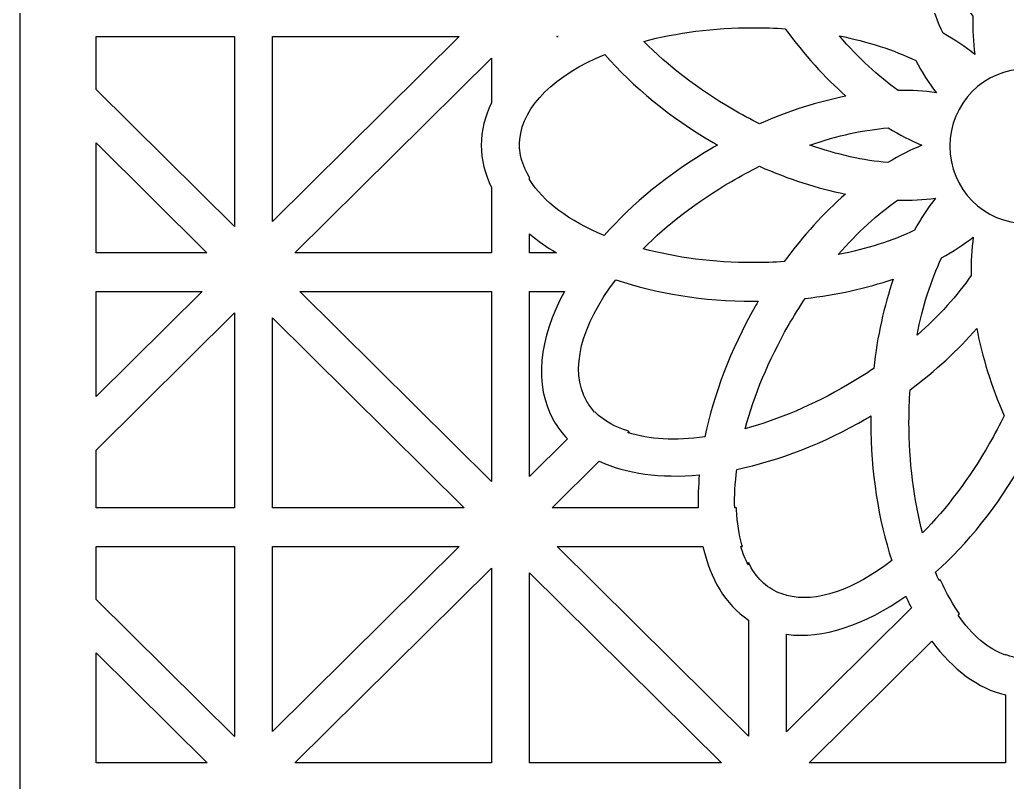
# Model space of a CAD drawing. Header units: centimetres. Extents: x -1.11 to 1.11, y -4.33 to 4.33.
# Drawn here: x -1.11 to -0.013, y -2.837 to -1.99 of the extents above; entities that cross this region are included whole.
import ezdxf

# ---------------------------------------------------------------- set-up
doc = ezdxf.new("R2010")
doc.units = ezdxf.units.CM
doc.header["$MEASUREMENT"] = 0
doc.layers.add('Layer 1', color=7, linetype='Continuous')

msp = doc.modelspace()

# ---------------------------------------------------------------- linework, layer by layer
at = {"layer": 'Layer 1', "color": 242}
for points, knots in [([(1.10974, 4.33144), (1.10974, 4.33144), (1.10974, 4.24064), (1.10974, 4.24064), (1.10974, 4.24064), (1.10974, 4.24064), (1.10974, 4.18115), (1.10974, 4.18115), (1.10974, 4.18115), (1.10974, 4.18115), (1.10974, 3.74601), (1.10974, 3.74601), (1.10974, 3.74601), (1.10974, 3.74601), (1.10974, 3.68652), (1.10974, 3.68652), (1.10974, 3.68652), (1.10974, 3.68652), (1.10974, 3.67418), (1.10974, 3.67418), (1.10974, 3.67418), (1.10974, 3.67418), (1.10974, 3.61469), (1.10974, 3.61469), (1.10974, 3.61469), (1.10974, 3.61469), (1.10974, 3.17955), (1.10974, 3.17955), (1.10974, 3.17955), (1.10974, 3.17955), (1.10974, 3.12006), (1.10974, 3.12006), (1.10974, 3.12006), (1.10974, 3.12006), (1.10974, 3.10772), (1.10974, 3.10772), (1.10974, 3.10772), (1.10974, 3.10772), (1.10974, 3.04823), (1.10974, 3.04823), (1.10974, 3.04823), (1.10974, 3.04823), (1.10974, 2.61308), (1.10974, 2.61308), (1.10974, 2.61308), (1.10974, 2.61308), (1.10974, 2.5536), (1.10974, 2.5536), (1.10974, 2.5536), (1.10974, 2.5536), (1.10974, 2.54125), (1.10974, 2.54125), (1.10974, 2.54125), (1.10974, 2.54125), (1.10974, 2.48176), (1.10974, 2.48176), (1.10974, 2.48176), (1.10974, 2.48176), (1.10974, 2.04662), (1.10974, 2.04662), (1.10974, 2.04662), (1.10974, 2.04662), (1.10974, 1.98713), (1.10974, 1.98713), (1.10974, 1.98713), (1.10974, 1.98713), (1.10974, 1.97479), (1.10974, 1.97479), (1.10974, 1.97479), (1.10974, 1.97479), (1.10974, 1.9153), (1.10974, 1.9153), (1.10974, 1.9153), (1.10974, 1.9153), (1.10974, 1.48016), (1.10974, 1.48016), (1.10974, 1.48016), (1.10974, 1.48016), (1.10974, 1.42067), (1.10974, 1.42067), (1.10974, 1.42067), (1.10974, 1.42067), (1.10974, 1.40833), (1.10974, 1.40833), (1.10974, 1.40833), (1.10974, 1.40833), (1.10974, 1.34884), (1.10974, 1.34884), (1.10974, 1.34884), (1.10974, 1.34884), (1.10974, 0.91369), (1.10974, 0.91369), (1.10974, 0.91369), (1.10974, 0.91369), (1.10974, 0.85421), (1.10974, 0.85421), (1.10974, 0.85421), (1.10974, 0.85421), (1.10974, 0.84186), (1.10974, 0.84186), (1.10974, 0.84186), (1.10974, 0.84186), (1.10974, 0.78238), (1.10974, 0.78238), (1.10974, 0.78238), (1.10974, 0.78238), (1.10974, 0.34723), (1.10974, 0.34723), (1.10974, 0.34723), (1.10974, 0.34723), (1.10974, 0.28774), (1.10974, 0.28774), (1.10974, 0.28774), (1.10974, 0.28774), (1.10974, 0.2754), (1.10974, 0.2754), (1.10974, 0.2754), (1.10974, 0.2754), (1.10974, 0.21591), (1.10974, 0.21591), (1.10974, 0.21591), (1.10974, 0.21591), (1.10974, -0.21923), (1.10974, -0.21923), (1.10974, -0.21923), (1.10974, -0.21923), (1.10974, -0.27872), (1.10974, -0.27872), (1.10974, -0.27872), (1.10974, -0.27872), (1.10974, -0.29106), (1.10974, -0.29106), (1.10974, -0.29106), (1.10974, -0.29106), (1.10974, -0.35055), (1.10974, -0.35055), (1.10974, -0.35055), (1.10974, -0.35055), (1.10974, -0.78569), (1.10974, -0.78569), (1.10974, -0.78569), (1.10974, -0.78569), (1.10974, -0.84518), (1.10974, -0.84518), (1.10974, -0.84518), (1.10974, -0.84518), (1.10974, -0.85752), (1.10974, -0.85752), (1.10974, -0.85752), (1.10974, -0.85752), (1.10974, -0.91701), (1.10974, -0.91701), (1.10974, -0.91701), (1.10974, -0.91701), (1.10974, -1.35216), (1.10974, -1.35216), (1.10974, -1.35216), (1.10974, -1.35216), (1.10974, -1.41164), (1.10974, -1.41164), (1.10974, -1.41164), (1.10974, -1.41164), (1.10974, -1.42399), (1.10974, -1.42399), (1.10974, -1.42399), (1.10974, -1.42399), (1.10974, -1.48348), (1.10974, -1.48348), (1.10974, -1.48348), (1.10974, -1.48348), (1.10974, -1.91862), (1.10974, -1.91862), (1.10974, -1.91862), (1.10974, -1.91862), (1.10974, -1.97811), (1.10974, -1.97811), (1.10974, -1.97811), (1.10974, -1.97811), (1.10974, -1.99045), (1.10974, -1.99045), (1.10974, -1.99045), (1.10974, -1.99045), (1.10974, -2.04994), (1.10974, -2.04994), (1.10974, -2.04994), (1.10974, -2.04994), (1.10974, -2.48508), (1.10974, -2.48508), (1.10974, -2.48508), (1.10974, -2.48508), (1.10974, -2.54457), (1.10974, -2.54457), (1.10974, -2.54457), (1.10974, -2.54457), (1.10974, -2.55691), (1.10974, -2.55691), (1.10974, -2.55691), (1.10974, -2.55691), (1.10974, -2.6164), (1.10974, -2.6164), (1.10974, -2.6164), (1.10974, -2.6164), (1.10974, -3.05155), (1.10974, -3.05155), (1.10974, -3.05155), (1.10974, -3.05155), (1.10974, -3.11103), (1.10974, -3.11103), (1.10974, -3.11103), (1.10974, -3.11103), (1.10974, -3.12338), (1.10974, -3.12338), (1.10974, -3.12338), (1.10974, -3.12338), (1.10974, -3.18286), (1.10974, -3.18286), (1.10974, -3.18286), (1.10974, -3.18286), (1.10974, -3.61801), (1.10974, -3.61801), (1.10974, -3.61801), (1.10974, -3.61801), (1.10974, -3.6775), (1.10974, -3.6775), (1.10974, -3.6775), (1.10974, -3.6775), (1.10974, -3.68984), (1.10974, -3.68984), (1.10974, -3.68984), (1.10974, -3.68984), (1.10974, -3.74933), (1.10974, -3.74933), (1.10974, -3.74933), (1.10974, -3.74933), (1.10974, -4.18447), (1.10974, -4.18447), (1.10974, -4.18447), (1.10974, -4.18447), (1.10974, -4.24396), (1.10974, -4.24396), (1.10974, -4.24396), (1.10974, -4.24396), (1.10974, -4.33143), (1.10974, -4.33143), (1.10974, -4.33143), (1.10974, -4.33143), (0.68678, -4.33143), (0.68678, -4.33143), (0.68678, -4.33143), (0.68678, -4.33143), (0.6268, -4.33143), (0.6268, -4.33143), (0.6268, -4.33143), (0.6268, -4.33143), (0.52285, -4.33143), (0.52285, -4.33143), (0.52285, -4.33143), (0.52285, -4.33143), (0.46287, -4.33143), (0.46287, -4.33143), (0.46287, -4.33143), (0.46287, -4.33143), (0.11565, -4.33143), (0.11565, -4.33143), (0.11565, -4.33143), (0.11565, -4.33143), (0.05567, -4.33143), (0.05567, -4.33143), (0.05567, -4.33143), (0.05567, -4.33143), (-0.04828, -4.33143), (-0.04828, -4.33143), (-0.04828, -4.33143), (-0.04828, -4.33143), (-0.10825, -4.33143), (-0.10825, -4.33143), (-0.10825, -4.33143), (-0.10825, -4.33143), (-0.45548, -4.33143), (-0.45548, -4.33143), (-0.45548, -4.33143), (-0.45548, -4.33143), (-0.51546, -4.33143), (-0.51546, -4.33143), (-0.51546, -4.33143), (-0.51546, -4.33143), (-0.61941, -4.33143), (-0.61941, -4.33143), (-0.61941, -4.33143), (-0.61941, -4.33143), (-0.67938, -4.33143), (-0.67938, -4.33143), (-0.67938, -4.33143), (-0.67938, -4.33143), (-1.10974, -4.33143), (-1.10974, -4.33143), (-1.10974, -4.33143), (-1.10974, -4.33143), (-1.10974, -4.25129), (-1.10974, -4.25129), (-1.10974, -4.25129), (-1.10974, -4.25129), (-1.10974, -4.1918), (-1.10974, -4.1918), (-1.10974, -4.1918), (-1.10974, -4.1918), (-1.10974, -3.74199), (-1.10974, -3.74199), (-1.10974, -3.74199), (-1.10974, -3.74199), (-1.10974, -3.62534), (-1.10974, -3.62534), (-1.10974, -3.62534), (-1.10974, -3.62534), (-1.10974, -3.17553), (-1.10974, -3.17553), (-1.10974, -3.17553), (-1.10974, -3.17553), (-1.10974, -3.05888), (-1.10974, -3.05888), (-1.10974, -3.05888), (-1.10974, -3.05888), (-1.10974, -2.60907), (-1.10974, -2.60907), (-1.10974, -2.60907), (-1.10974, -2.60907), (-1.10974, -2.49242), (-1.10974, -2.49242), (-1.10974, -2.49242), (-1.10974, -2.49242), (-1.10974, -2.04261), (-1.10974, -2.04261), (-1.10974, -2.04261), (-1.10974, -2.04261), (-1.10974, -1.92595), (-1.10974, -1.92595), (-1.10974, -1.92595), (-1.10974, -1.92595), (-1.10974, -1.47614), (-1.10974, -1.47614), (-1.10974, -1.47614), (-1.10974, -1.47614), (-1.10974, -1.35949), (-1.10974, -1.35949), (-1.10974, -1.35949), (-1.10974, -1.35949), (-1.10974, -0.90968), (-1.10974, -0.90968), (-1.10974, -0.90968), (-1.10974, -0.90968), (-1.10974, -0.79303), (-1.10974, -0.79303), (-1.10974, -0.79303), (-1.10974, -0.79303), (-1.10974, -0.34322), (-1.10974, -0.34322), (-1.10974, -0.34322), (-1.10974, -0.34322), (-1.10974, -0.22656), (-1.10974, -0.22656), (-1.10974, -0.22656), (-1.10974, -0.22656), (-1.10974, 0.22325), (-1.10974, 0.22325), (-1.10974, 0.22325), (-1.10974, 0.22325), (-1.10974, 0.3399), (-1.10974, 0.3399), (-1.10974, 0.3399), (-1.10974, 0.3399), (-1.10974, 0.78971), (-1.10974, 0.78971), (-1.10974, 0.78971), (-1.10974, 0.78971), (-1.10974, 0.90636), (-1.10974, 0.90636), (-1.10974, 0.90636), (-1.10974, 0.90636), (-1.10974, 1.35617), (-1.10974, 1.35617), (-1.10974, 1.35617), (-1.10974, 1.35617), (-1.10974, 1.47282), (-1.10974, 1.47282), (-1.10974, 1.47282), (-1.10974, 1.47282), (-1.10974, 1.92263), (-1.10974, 1.92263), (-1.10974, 1.92263), (-1.10974, 1.92263), (-1.10974, 2.03929), (-1.10974, 2.03929), (-1.10974, 2.03929), (-1.10974, 2.03929), (-1.10974, 2.4891), (-1.10974, 2.4891), (-1.10974, 2.4891), (-1.10974, 2.4891), (-1.10974, 2.60575), (-1.10974, 2.60575), (-1.10974, 2.60575), (-1.10974, 2.60575), (-1.10974, 3.05556), (-1.10974, 3.05556), (-1.10974, 3.05556), (-1.10974, 3.05556), (-1.10974, 3.17221), (-1.10974, 3.17221), (-1.10974, 3.17221), (-1.10974, 3.17221), (-1.10974, 3.62202), (-1.10974, 3.62202), (-1.10974, 3.62202), (-1.10974, 3.62202), (-1.10974, 3.73868), (-1.10974, 3.73868), (-1.10974, 3.73868), (-1.10974, 3.73868), (-1.10974, 4.18849), (-1.10974, 4.18849), (-1.10974, 4.18849), (-1.10974, 4.18849), (-1.10974, 4.24797), (-1.10974, 4.24797), (-1.10974, 4.24797), (-1.10974, 4.24797), (-1.10974, 4.33144), (-1.10974, 4.33144), (-1.10974, 4.33144), (-1.10974, 4.33144), (-0.68275, 4.33144), (-0.68275, 4.33144), (-0.68275, 4.33144), (-0.68275, 4.33144), (-0.62277, 4.33144), (-0.62277, 4.33144), (-0.62277, 4.33144), (-0.62277, 4.33144), (-0.51209, 4.33144), (-0.51209, 4.33144), (-0.51209, 4.33144), (-0.51209, 4.33144), (-0.45211, 4.33144), (-0.45211, 4.33144), (-0.45211, 4.33144), (-0.45211, 4.33144), (-0.11162, 4.33144), (-0.11162, 4.33144), (-0.11162, 4.33144), (-0.11162, 4.33144), (-0.05164, 4.33144), (-0.05164, 4.33144), (-0.05164, 4.33144), (-0.05164, 4.33144), (0.05904, 4.33144), (0.05904, 4.33144), (0.05904, 4.33144), (0.05904, 4.33144), (0.11901, 4.33144), (0.11901, 4.33144), (0.11901, 4.33144), (0.11901, 4.33144), (0.45951, 4.33144), (0.45951, 4.33144), (0.45951, 4.33144), (0.45951, 4.33144), (0.51949, 4.33144), (0.51949, 4.33144), (0.51949, 4.33144), (0.51949, 4.33144), (0.63016, 4.33144), (0.63016, 4.33144), (0.63016, 4.33144), (0.63016, 4.33144), (0.69014, 4.33144), (0.69014, 4.33144), (0.69014, 4.33144), (0.69014, 4.33144), (1.10974, 4.33144), (1.10974, 4.33144)], [0, 0, 0, 0, 0.0082645, 0.0082645, 0.0082645, 0.0082645, 0.0165289, 0.0165289, 0.0165289, 0.0165289, 0.0247934, 0.0247934, 0.0247934, 0.0247934, 0.0330579, 0.0330579, 0.0330579, 0.0330579, 0.0413223, 0.0413223, 0.0413223, 0.0413223, 0.0495868, 0.0495868, 0.0495868, 0.0495868, 0.0578512, 0.0578512, 0.0578512, 0.0578512, 0.0661157, 0.0661157, 0.0661157, 0.0661157, 0.0743802, 0.0743802, 0.0743802, 0.0743802, 0.0826446, 0.0826446, 0.0826446, 0.0826446, 0.0909091, 0.0909091, 0.0909091, 0.0909091, 0.0991736, 0.0991736, 0.0991736, 0.0991736, 0.107438, 0.107438, 0.107438, 0.107438, 0.1157025, 0.1157025, 0.1157025, 0.1157025, 0.1239669, 0.1239669, 0.1239669, 0.1239669, 0.1322314, 0.1322314, 0.1322314, 0.1322314, 0.1404959, 0.1404959, 0.1404959, 0.1404959, 0.1487603, 0.1487603, 0.1487603, 0.1487603, 0.1570248, 0.1570248, 0.1570248, 0.1570248, 0.1652893, 0.1652893, 0.1652893, 0.1652893, 0.1735537, 0.1735537, 0.1735537, 0.1735537, 0.1818182, 0.1818182, 0.1818182, 0.1818182, 0.1900826, 0.1900826, 0.1900826, 0.1900826, 0.1983471, 0.1983471, 0.1983471, 0.1983471, 0.2066116, 0.2066116, 0.2066116, 0.2066116, 0.214876, 0.214876, 0.214876, 0.214876, 0.2231405, 0.2231405, 0.2231405, 0.2231405, 0.231405, 0.231405, 0.231405, 0.231405, 0.2396694, 0.2396694, 0.2396694, 0.2396694, 0.2479339, 0.2479339, 0.2479339, 0.2479339, 0.2561983, 0.2561983, 0.2561983, 0.2561983, 0.2644628, 0.2644628, 0.2644628, 0.2644628, 0.2727273, 0.2727273, 0.2727273, 0.2727273, 0.2809917, 0.2809917, 0.2809917, 0.2809917, 0.2892562, 0.2892562, 0.2892562, 0.2892562, 0.2975207, 0.2975207, 0.2975207, 0.2975207, 0.3057851, 0.3057851, 0.3057851, 0.3057851, 0.3140496, 0.3140496, 0.3140496, 0.3140496, 0.322314, 0.322314, 0.322314, 0.322314, 0.3305785, 0.3305785, 0.3305785, 0.3305785, 0.338843, 0.338843, 0.338843, 0.338843, 0.3471074, 0.3471074, 0.3471074, 0.3471074, 0.3553719, 0.3553719, 0.3553719, 0.3553719, 0.3636364, 0.3636364, 0.3636364, 0.3636364, 0.3719008, 0.3719008, 0.3719008, 0.3719008, 0.3801653, 0.3801653, 0.3801653, 0.3801653, 0.3884298, 0.3884298, 0.3884298, 0.3884298, 0.3966942, 0.3966942, 0.3966942, 0.3966942, 0.4049587, 0.4049587, 0.4049587, 0.4049587, 0.4132231, 0.4132231, 0.4132231, 0.4132231, 0.4214876, 0.4214876, 0.4214876, 0.4214876, 0.4297521, 0.4297521, 0.4297521, 0.4297521, 0.4380165, 0.4380165, 0.4380165, 0.4380165, 0.446281, 0.446281, 0.446281, 0.446281, 0.4545455, 0.4545455, 0.4545455, 0.4545455, 0.4628099, 0.4628099, 0.4628099, 0.4628099, 0.4710744, 0.4710744, 0.4710744, 0.4710744, 0.4793388, 0.4793388, 0.4793388, 0.4793388, 0.4876033, 0.4876033, 0.4876033, 0.4876033, 0.4958678, 0.4958678, 0.4958678, 0.4958678, 0.5041322, 0.5041322, 0.5041322, 0.5041322, 0.5123967, 0.5123967, 0.5123967, 0.5123967, 0.5206612, 0.5206612, 0.5206612, 0.5206612, 0.5289256, 0.5289256, 0.5289256, 0.5289256, 0.5371901, 0.5371901, 0.5371901, 0.5371901, 0.5454545, 0.5454545, 0.5454545, 0.5454545, 0.553719, 0.553719, 0.553719, 0.553719, 0.5619835, 0.5619835, 0.5619835, 0.5619835, 0.5702479, 0.5702479, 0.5702479, 0.5702479, 0.5785124, 0.5785124, 0.5785124, 0.5785124, 0.5867769, 0.5867769, 0.5867769, 0.5867769, 0.5950413, 0.5950413, 0.5950413, 0.5950413, 0.6033058, 0.6033058, 0.6033058, 0.6033058, 0.6115702, 0.6115702, 0.6115702, 0.6115702, 0.6198347, 0.6198347, 0.6198347, 0.6198347, 0.6280992, 0.6280992, 0.6280992, 0.6280992, 0.6363636, 0.6363636, 0.6363636, 0.6363636, 0.6446281, 0.6446281, 0.6446281, 0.6446281, 0.6528926, 0.6528926, 0.6528926, 0.6528926, 0.661157, 0.661157, 0.661157, 0.661157, 0.6694215, 0.6694215, 0.6694215, 0.6694215, 0.677686, 0.677686, 0.677686, 0.677686, 0.6859504, 0.6859504, 0.6859504, 0.6859504, 0.6942149, 0.6942149, 0.6942149, 0.6942149, 0.7024793, 0.7024793, 0.7024793, 0.7024793, 0.7107438, 0.7107438, 0.7107438, 0.7107438, 0.7190083, 0.7190083, 0.7190083, 0.7190083, 0.7272727, 0.7272727, 0.7272727, 0.7272727, 0.7355372, 0.7355372, 0.7355372, 0.7355372, 0.7438017, 0.7438017, 0.7438017, 0.7438017, 0.7520661, 0.7520661, 0.7520661, 0.7520661, 0.7603306, 0.7603306, 0.7603306, 0.7603306, 0.768595, 0.768595, 0.768595, 0.768595, 0.7768595, 0.7768595, 0.7768595, 0.7768595, 0.785124, 0.785124, 0.785124, 0.785124, 0.7933884, 0.7933884, 0.7933884, 0.7933884, 0.8016529, 0.8016529, 0.8016529, 0.8016529, 0.8099174, 0.8099174, 0.8099174, 0.8099174, 0.8181818, 0.8181818, 0.8181818, 0.8181818, 0.8264463, 0.8264463, 0.8264463, 0.8264463, 0.8347107, 0.8347107, 0.8347107, 0.8347107, 0.8429752, 0.8429752, 0.8429752, 0.8429752, 0.8512397, 0.8512397, 0.8512397, 0.8512397, 0.8595041, 0.8595041, 0.8595041, 0.8595041, 0.8677686, 0.8677686, 0.8677686, 0.8677686, 0.8760331, 0.8760331, 0.8760331, 0.8760331, 0.8842975, 0.8842975, 0.8842975, 0.8842975, 0.892562, 0.892562, 0.892562, 0.892562, 0.9008264, 0.9008264, 0.9008264, 0.9008264, 0.9090909, 0.9090909, 0.9090909, 0.9090909, 0.9173554, 0.9173554, 0.9173554, 0.9173554, 0.9256198, 0.9256198, 0.9256198, 0.9256198, 0.9338843, 0.9338843, 0.9338843, 0.9338843, 0.9421488, 0.9421488, 0.9421488, 0.9421488, 0.9504132, 0.9504132, 0.9504132, 0.9504132, 0.9586777, 0.9586777, 0.9586777, 0.9586777, 0.9669421, 0.9669421, 0.9669421, 0.9669421, 0.9752066, 0.9752066, 0.9752066, 0.9752066, 0.9834711, 0.9834711, 0.9834711, 0.9834711, 1, 1, 1, 1]), ([(-0.08446, -2.00483), (-0.0715, -2.01206), (-0.05966, -2.01994), (-0.04912, -2.02839), (-0.04912, -2.02839), (-0.05095, -2.015), (-0.05168, -2.00078), (-0.0513, -1.98593), (-0.0513, -1.98593), (-0.06648, -1.96351), (-0.08674, -1.94082), (-0.11119, -1.91924), (-0.11119, -1.91924), (-0.10505, -1.95131), (-0.09591, -1.98031), (-0.08446, -2.00483)], [0, 0, 0, 0, 0.2, 0.2, 0.2, 0.2, 0.4, 0.4, 0.4, 0.4, 0.6, 0.6, 0.6, 0.6, 1, 1, 1, 1]), ([(-0.28819, -2.10545), (-0.2556, -2.09105), (-0.22317, -2.08082), (-0.19226, -2.07479), (-0.19226, -2.07479), (-0.21586, -2.05391), (-0.23869, -2.02872), (-0.2596, -1.99987), (-0.2596, -1.99987), (-0.27118, -1.99908), (-0.28301, -1.99866), (-0.29503, -1.99866), (-0.29503, -1.99866), (-0.33904, -1.99866), (-0.3805, -2.00417), (-0.41683, -2.01388), (-0.41683, -2.01388), (-0.39008, -2.04083), (-0.35674, -2.06673), (-0.31839, -2.08912), (-0.31839, -2.08912), (-0.30834, -2.09499), (-0.29825, -2.10043), (-0.28819, -2.10545)], [0, 0, 0, 0, 0.1428571, 0.1428571, 0.1428571, 0.1428571, 0.2857143, 0.2857143, 0.2857143, 0.2857143, 0.4285714, 0.4285714, 0.4285714, 0.4285714, 0.5714286, 0.5714286, 0.5714286, 0.5714286, 0.7142857, 0.7142857, 0.7142857, 0.7142857, 1, 1, 1, 1]), ([(-0.87134, -2.21957), (-0.87134, -2.21957), (-0.87134, -2.00837), (-0.87134, -2.00837), (-0.87134, -2.00837), (-0.87134, -2.00837), (-1.02492, -2.00837), (-1.02492, -2.00837), (-1.02492, -2.00837), (-1.02492, -2.00837), (-1.02492, -2.06725), (-1.02492, -2.06725), (-1.02492, -2.06725), (-1.02492, -2.06725), (-0.87134, -2.21957), (-0.87134, -2.21957)], [0, 0, 0, 0, 0.2, 0.2, 0.2, 0.2, 0.4, 0.4, 0.4, 0.4, 0.6, 0.6, 0.6, 0.6, 1, 1, 1, 1]), ([(-0.82893, -2.00837), (-0.82893, -2.00837), (-0.82893, -2.2139), (-0.82893, -2.2139), (-0.82893, -2.2139), (-0.82893, -2.2139), (-0.62171, -2.00837), (-0.62171, -2.00837), (-0.62171, -2.00837), (-0.62171, -2.00837), (-0.82893, -2.00837), (-0.82893, -2.00837)], [0, 0, 0, 0, 0.25, 0.25, 0.25, 0.25, 0.5, 0.5, 0.5, 0.5, 1, 1, 1, 1]), ([(-0.51264, -2.00888), (-0.51235, -2.00871), (-0.51206, -2.00854), (-0.51177, -2.00837), (-0.51177, -2.00837), (-0.51177, -2.00837), (-0.51315, -2.00837), (-0.51315, -2.00837), (-0.51315, -2.00837), (-0.51315, -2.00837), (-0.51264, -2.00888), (-0.51264, -2.00888)], [0, 0, 0, 0, 0.25, 0.25, 0.25, 0.25, 0.5, 0.5, 0.5, 0.5, 1, 1, 1, 1]), ([(-0.13413, -2.06835), (-0.11933, -2.06806), (-0.10518, -2.0689), (-0.09187, -2.07089), (-0.09187, -2.07089), (-0.10008, -2.06022), (-0.10773, -2.04827), (-0.11475, -2.03522), (-0.11475, -2.03522), (-0.13898, -2.02348), (-0.16774, -2.01407), (-0.19959, -2.00775), (-0.19959, -2.00775), (-0.17842, -2.03241), (-0.15616, -2.05291), (-0.13413, -2.06835)], [0, 0, 0, 0, 0.2, 0.2, 0.2, 0.2, 0.4, 0.4, 0.4, 0.4, 0.6, 0.6, 0.6, 0.6, 1, 1, 1, 1]), ([(-0.46079, -2.2296), (-0.4295, -2.19406), (-0.38875, -2.16036), (-0.34074, -2.13233), (-0.34074, -2.13233), (-0.33879, -2.13119), (-0.33684, -2.13008), (-0.33489, -2.12897), (-0.33489, -2.12897), (-0.33646, -2.12808), (-0.33803, -2.12718), (-0.33959, -2.12626), (-0.33959, -2.12626), (-0.38787, -2.09808), (-0.42879, -2.06417), (-0.46015, -2.02842), (-0.46015, -2.02842), (-0.51497, -2.05112), (-0.55094, -2.0849), (-0.55449, -2.12293), (-0.55449, -2.12293), (-0.55449, -2.12293), (-0.5545, -2.12349), (-0.5545, -2.12349), (-0.5545, -2.12349), (-0.5545, -2.12349), (-0.5545, -2.1236), (-0.5545, -2.1236), (-0.5545, -2.1236), (-0.5545, -2.1236), (-0.5547, -2.12625), (-0.5547, -2.12625), (-0.5547, -2.12625), (-0.5547, -2.12625), (-0.55477, -2.12914), (-0.55477, -2.12914), (-0.55477, -2.12914), (-0.55477, -2.12914), (-0.5547, -2.13202), (-0.5547, -2.13202), (-0.5547, -2.13202), (-0.5547, -2.13202), (-0.55449, -2.13488), (-0.55449, -2.13488), (-0.55449, -2.13488), (-0.55449, -2.13488), (-0.55413, -2.13773), (-0.55413, -2.13773), (-0.55413, -2.13773), (-0.55413, -2.13773), (-0.55363, -2.14058), (-0.55363, -2.14058), (-0.55363, -2.14058), (-0.55363, -2.14058), (-0.55299, -2.14344), (-0.55299, -2.14344), (-0.55299, -2.14344), (-0.55299, -2.14344), (-0.5522, -2.14632), (-0.5522, -2.14632), (-0.5522, -2.14632), (-0.5522, -2.14632), (-0.55125, -2.14922), (-0.55125, -2.14922), (-0.55125, -2.14922), (-0.55125, -2.14922), (-0.55015, -2.15215), (-0.55015, -2.15215), (-0.55015, -2.15215), (-0.55015, -2.15215), (-0.54888, -2.1551), (-0.54888, -2.1551), (-0.54888, -2.1551), (-0.54888, -2.1551), (-0.54745, -2.15809), (-0.54745, -2.15809), (-0.54745, -2.15809), (-0.54745, -2.15809), (-0.54583, -2.16111), (-0.54583, -2.16111), (-0.54583, -2.16111), (-0.54583, -2.16111), (-0.54404, -2.16416), (-0.54404, -2.16416), (-0.54404, -2.16416), (-0.54404, -2.16416), (-0.54352, -2.16498), (-0.54352, -2.16498), (-0.54352, -2.16498), (-0.54352, -2.16498), (-0.54352, -2.16726), (-0.54352, -2.16726), (-0.54352, -2.16726), (-0.52852, -2.19194), (-0.49936, -2.21352), (-0.46079, -2.2296)], [0, 0, 0, 0, 0.04, 0.04, 0.04, 0.04, 0.08, 0.08, 0.08, 0.08, 0.12, 0.12, 0.12, 0.12, 0.16, 0.16, 0.16, 0.16, 0.2, 0.2, 0.2, 0.2, 0.24, 0.24, 0.24, 0.24, 0.28, 0.28, 0.28, 0.28, 0.32, 0.32, 0.32, 0.32, 0.36, 0.36, 0.36, 0.36, 0.4, 0.4, 0.4, 0.4, 0.44, 0.44, 0.44, 0.44, 0.48, 0.48, 0.48, 0.48, 0.52, 0.52, 0.52, 0.52, 0.56, 0.56, 0.56, 0.56, 0.6, 0.6, 0.6, 0.6, 0.64, 0.64, 0.64, 0.64, 0.68, 0.68, 0.68, 0.68, 0.72, 0.72, 0.72, 0.72, 0.76, 0.76, 0.76, 0.76, 0.8, 0.8, 0.8, 0.8, 0.84, 0.84, 0.84, 0.84, 0.88, 0.88, 0.88, 0.88, 0.92, 0.92, 0.92, 0.92, 1, 1, 1, 1]), ([(-0.58593, -2.17618), (-0.59326, -2.16122), (-0.59719, -2.14544), (-0.59719, -2.12914), (-0.59719, -2.12914), (-0.59719, -2.11284), (-0.59326, -2.09706), (-0.58593, -2.0821), (-0.58593, -2.0821), (-0.58593, -2.0821), (-0.58593, -2.03237), (-0.58593, -2.03237), (-0.58593, -2.03237), (-0.58593, -2.03237), (-0.80412, -2.24878), (-0.80412, -2.24878), (-0.80412, -2.24878), (-0.80412, -2.24878), (-0.58593, -2.24878), (-0.58593, -2.24878), (-0.58593, -2.24878), (-0.58593, -2.24878), (-0.58593, -2.17618), (-0.58593, -2.17618)], [0, 0, 0, 0, 0.1428571, 0.1428571, 0.1428571, 0.1428571, 0.2857143, 0.2857143, 0.2857143, 0.2857143, 0.4285714, 0.4285714, 0.4285714, 0.4285714, 0.5714286, 0.5714286, 0.5714286, 0.5714286, 0.7142857, 0.7142857, 0.7142857, 0.7142857, 1, 1, 1, 1]), ([(0.0928, -2.1303), (0.0928, -2.17769), (0.0548, -2.21612), (0.00793, -2.21612), (0.00793, -2.21612), (-0.03893, -2.21612), (-0.07694, -2.17769), (-0.07694, -2.1303), (-0.07694, -2.1303), (-0.07694, -2.08291), (-0.03893, -2.04448), (0.00793, -2.04448), (0.00793, -2.04448), (0.0548, -2.04448), (0.0928, -2.08291), (0.0928, -2.1303)], [0, 0, 0, 0, 0.2, 0.2, 0.2, 0.2, 0.4, 0.4, 0.4, 0.4, 0.6, 0.6, 0.6, 0.6, 1, 1, 1, 1]), ([(-0.14572, -2.14848), (-0.13305, -2.14074), (-0.12038, -2.13432), (-0.10787, -2.12931), (-0.10787, -2.12931), (-0.12026, -2.12422), (-0.1328, -2.11774), (-0.14533, -2.10999), (-0.14533, -2.10999), (-0.17212, -2.11207), (-0.20168, -2.11847), (-0.23239, -2.12909), (-0.23239, -2.12909), (-0.20186, -2.13975), (-0.17244, -2.14624), (-0.14572, -2.14848)], [0, 0, 0, 0, 0.2, 0.2, 0.2, 0.2, 0.4, 0.4, 0.4, 0.4, 0.6, 0.6, 0.6, 0.6, 1, 1, 1, 1]), ([(-1.02492, -2.24878), (-1.02492, -2.24878), (-0.90187, -2.24878), (-0.90187, -2.24878), (-0.90187, -2.24878), (-0.90187, -2.24878), (-1.02492, -2.12673), (-1.02492, -2.12673), (-1.02492, -2.12673), (-1.02492, -2.12673), (-1.02492, -2.24878), (-1.02492, -2.24878)], [0, 0, 0, 0, 0.25, 0.25, 0.25, 0.25, 0.5, 0.5, 0.5, 0.5, 1, 1, 1, 1]), ([(-0.2608, -2.2585), (-0.2397, -2.22955), (-0.21668, -2.20429), (-0.19289, -2.18344), (-0.19289, -2.18344), (-0.22365, -2.17729), (-0.25587, -2.16702), (-0.28825, -2.15261), (-0.28825, -2.15261), (-0.29868, -2.15778), (-0.30912, -2.16339), (-0.31954, -2.16947), (-0.31954, -2.16947), (-0.35765, -2.19172), (-0.39083, -2.21745), (-0.41749, -2.24423), (-0.41749, -2.24423), (-0.381, -2.25405), (-0.33931, -2.25963), (-0.29503, -2.25963), (-0.29503, -2.25963), (-0.28343, -2.25963), (-0.272, -2.25924), (-0.2608, -2.2585)], [0, 0, 0, 0, 0.1428571, 0.1428571, 0.1428571, 0.1428571, 0.2857143, 0.2857143, 0.2857143, 0.2857143, 0.4285714, 0.4285714, 0.4285714, 0.4285714, 0.5714286, 0.5714286, 0.5714286, 0.5714286, 0.7142857, 0.7142857, 0.7142857, 0.7142857, 1, 1, 1, 1]), ([(-0.11615, -2.22373), (-0.109, -2.21063), (-0.10121, -2.19865), (-0.09285, -2.18799), (-0.09285, -2.18799), (-0.10609, -2.18984), (-0.12015, -2.19058), (-0.13484, -2.19019), (-0.13484, -2.19019), (-0.15701, -2.20555), (-0.17945, -2.22603), (-0.20079, -2.25076), (-0.20079, -2.25076), (-0.16908, -2.24455), (-0.14039, -2.2353), (-0.11615, -2.22373)], [0, 0, 0, 0, 0.2, 0.2, 0.2, 0.2, 0.4, 0.4, 0.4, 0.4, 0.6, 0.6, 0.6, 0.6, 1, 1, 1, 1]), ([(-0.51369, -2.24878), (-0.52455, -2.24225), (-0.53452, -2.23523), (-0.54352, -2.22779), (-0.54352, -2.22779), (-0.54352, -2.22779), (-0.54352, -2.24878), (-0.54352, -2.24878), (-0.54352, -2.24878), (-0.54352, -2.24878), (-0.51369, -2.24878), (-0.51369, -2.24878)], [0, 0, 0, 0, 0.25, 0.25, 0.25, 0.25, 0.5, 0.5, 0.5, 0.5, 1, 1, 1, 1]), ([(-0.05333, -2.27395), (-0.05362, -2.25899), (-0.05279, -2.24468), (-0.05082, -2.23122), (-0.05082, -2.23122), (-0.06138, -2.23952), (-0.07319, -2.24726), (-0.0861, -2.25436), (-0.0861, -2.25436), (-0.09771, -2.27886), (-0.10701, -2.30795), (-0.11326, -2.34015), (-0.11326, -2.34015), (-0.08887, -2.31874), (-0.0686, -2.29623), (-0.05333, -2.27395)], [0, 0, 0, 0, 0.2, 0.2, 0.2, 0.2, 0.4, 0.4, 0.4, 0.4, 0.6, 0.6, 0.6, 0.6, 1, 1, 1, 1]), ([(-0.34889, -2.45328), (-0.33937, -2.40668), (-0.32074, -2.3569), (-0.29302, -2.30835), (-0.29302, -2.30835), (-0.2919, -2.30638), (-0.29076, -2.30443), (-0.28962, -2.30248), (-0.28962, -2.30248), (-0.29142, -2.3025), (-0.29322, -2.30251), (-0.29503, -2.30251), (-0.29503, -2.30251), (-0.35077, -2.30251), (-0.40298, -2.29384), (-0.44782, -2.27873), (-0.44782, -2.27873), (-0.48603, -2.32867), (-0.50002, -2.37869), (-0.47997, -2.41381), (-0.47997, -2.41381), (-0.47752, -2.41809), (-0.47462, -2.42205), (-0.47132, -2.42567), (-0.47132, -2.42567), (-0.47132, -2.42567), (-0.47114, -2.42549), (-0.47114, -2.42549), (-0.47114, -2.42549), (-0.47114, -2.42549), (-0.46924, -2.42738), (-0.46924, -2.42738), (-0.46924, -2.42738), (-0.46924, -2.42738), (-0.46698, -2.42941), (-0.46698, -2.42941), (-0.46698, -2.42941), (-0.46698, -2.42941), (-0.46458, -2.43139), (-0.46458, -2.43139), (-0.46458, -2.43139), (-0.46458, -2.43139), (-0.46202, -2.43331), (-0.46202, -2.43331), (-0.46202, -2.43331), (-0.46202, -2.43331), (-0.4593, -2.43517), (-0.4593, -2.43517), (-0.4593, -2.43517), (-0.4593, -2.43517), (-0.45641, -2.43697), (-0.45641, -2.43697), (-0.45641, -2.43697), (-0.45641, -2.43697), (-0.45335, -2.4387), (-0.45335, -2.4387), (-0.45335, -2.4387), (-0.45335, -2.4387), (-0.45012, -2.44037), (-0.45012, -2.44037), (-0.45012, -2.44037), (-0.45012, -2.44037), (-0.44672, -2.44196), (-0.44672, -2.44196), (-0.44672, -2.44196), (-0.44672, -2.44196), (-0.44314, -2.44347), (-0.44314, -2.44347), (-0.44314, -2.44347), (-0.44314, -2.44347), (-0.4394, -2.4449), (-0.4394, -2.4449), (-0.4394, -2.4449), (-0.4394, -2.4449), (-0.43548, -2.44623), (-0.43548, -2.44623), (-0.43548, -2.44623), (-0.43548, -2.44623), (-0.43287, -2.44703), (-0.43287, -2.44703), (-0.43287, -2.44703), (-0.43287, -2.44703), (-0.43431, -2.44845), (-0.43431, -2.44845), (-0.43431, -2.44845), (-0.411, -2.45614), (-0.38165, -2.45769), (-0.34889, -2.45328)], [0, 0, 0, 0, 0.0434783, 0.0434783, 0.0434783, 0.0434783, 0.0869565, 0.0869565, 0.0869565, 0.0869565, 0.1304348, 0.1304348, 0.1304348, 0.1304348, 0.173913, 0.173913, 0.173913, 0.173913, 0.2173913, 0.2173913, 0.2173913, 0.2173913, 0.2608696, 0.2608696, 0.2608696, 0.2608696, 0.3043478, 0.3043478, 0.3043478, 0.3043478, 0.3478261, 0.3478261, 0.3478261, 0.3478261, 0.3913043, 0.3913043, 0.3913043, 0.3913043, 0.4347826, 0.4347826, 0.4347826, 0.4347826, 0.4782609, 0.4782609, 0.4782609, 0.4782609, 0.5217391, 0.5217391, 0.5217391, 0.5217391, 0.5652174, 0.5652174, 0.5652174, 0.5652174, 0.6086957, 0.6086957, 0.6086957, 0.6086957, 0.6521739, 0.6521739, 0.6521739, 0.6521739, 0.6956522, 0.6956522, 0.6956522, 0.6956522, 0.7391304, 0.7391304, 0.7391304, 0.7391304, 0.7826087, 0.7826087, 0.7826087, 0.7826087, 0.826087, 0.826087, 0.826087, 0.826087, 0.8695652, 0.8695652, 0.8695652, 0.8695652, 0.9130435, 0.9130435, 0.9130435, 0.9130435, 1, 1, 1, 1]), ([(-0.16141, -2.3772), (-0.15745, -2.34145), (-0.15, -2.30795), (-0.13971, -2.27786), (-0.13971, -2.27786), (-0.16939, -2.28809), (-0.20238, -2.29548), (-0.23754, -2.29937), (-0.23754, -2.29937), (-0.24401, -2.30912), (-0.25029, -2.31926), (-0.2563, -2.32979), (-0.2563, -2.32979), (-0.2783, -2.36834), (-0.29431, -2.40739), (-0.30416, -2.44406), (-0.30416, -2.44406), (-0.26771, -2.43412), (-0.22884, -2.41787), (-0.1905, -2.39548), (-0.1905, -2.39548), (-0.18045, -2.38961), (-0.17074, -2.3835), (-0.16141, -2.3772)], [0, 0, 0, 0, 0.1428571, 0.1428571, 0.1428571, 0.1428571, 0.2857143, 0.2857143, 0.2857143, 0.2857143, 0.4285714, 0.4285714, 0.4285714, 0.4285714, 0.5714286, 0.5714286, 0.5714286, 0.5714286, 0.7142857, 0.7142857, 0.7142857, 0.7142857, 1, 1, 1, 1]), ([(-1.02492, -2.40829), (-1.02492, -2.40829), (-0.90734, -2.29166), (-0.90734, -2.29166), (-0.90734, -2.29166), (-0.90734, -2.29166), (-1.02492, -2.29166), (-1.02492, -2.29166), (-1.02492, -2.29166), (-1.02492, -2.29166), (-1.02492, -2.40829), (-1.02492, -2.40829)], [0, 0, 0, 0, 0.25, 0.25, 0.25, 0.25, 0.5, 0.5, 0.5, 0.5, 1, 1, 1, 1]), ([(-0.58593, -2.50265), (-0.58593, -2.50265), (-0.58593, -2.29166), (-0.58593, -2.29166), (-0.58593, -2.29166), (-0.58593, -2.29166), (-0.79865, -2.29166), (-0.79865, -2.29166), (-0.79865, -2.29166), (-0.79865, -2.29166), (-0.58593, -2.50265), (-0.58593, -2.50265)], [0, 0, 0, 0, 0.25, 0.25, 0.25, 0.25, 0.5, 0.5, 0.5, 0.5, 1, 1, 1, 1]), ([(-0.50142, -2.45553), (-0.50733, -2.44945), (-0.51245, -2.44269), (-0.5167, -2.43525), (-0.5167, -2.43525), (-0.53931, -2.39564), (-0.53313, -2.344), (-0.50476, -2.29166), (-0.50476, -2.29166), (-0.50476, -2.29166), (-0.54352, -2.29166), (-0.54352, -2.29166), (-0.54352, -2.29166), (-0.54352, -2.29166), (-0.54352, -2.49728), (-0.54352, -2.49728), (-0.54352, -2.49728), (-0.54352, -2.49728), (-0.50142, -2.45553), (-0.50142, -2.45553)], [0, 0, 0, 0, 0.1666667, 0.1666667, 0.1666667, 0.1666667, 0.3333333, 0.3333333, 0.3333333, 0.3333333, 0.5, 0.5, 0.5, 0.5, 0.6666667, 0.6666667, 0.6666667, 0.6666667, 1, 1, 1, 1]), ([(-1.02492, -2.53208), (-1.02492, -2.53208), (-0.87134, -2.53208), (-0.87134, -2.53208), (-0.87134, -2.53208), (-0.87134, -2.53208), (-0.87134, -2.31545), (-0.87134, -2.31545), (-0.87134, -2.31545), (-0.87134, -2.31545), (-1.02492, -2.46777), (-1.02492, -2.46777), (-1.02492, -2.46777), (-1.02492, -2.46777), (-1.02492, -2.53208), (-1.02492, -2.53208)], [0, 0, 0, 0, 0.2, 0.2, 0.2, 0.2, 0.4, 0.4, 0.4, 0.4, 0.6, 0.6, 0.6, 0.6, 1, 1, 1, 1]), ([(-0.82893, -2.32112), (-0.82893, -2.32112), (-0.82893, -2.53208), (-0.82893, -2.53208), (-0.82893, -2.53208), (-0.82893, -2.53208), (-0.61624, -2.53208), (-0.61624, -2.53208), (-0.61624, -2.53208), (-0.61624, -2.53208), (-0.82893, -2.32112), (-0.82893, -2.32112)], [0, 0, 0, 0, 0.25, 0.25, 0.25, 0.25, 0.5, 0.5, 0.5, 0.5, 1, 1, 1, 1]), ([(-0.01664, -2.42974), (-0.03089, -2.39678), (-0.041, -2.364), (-0.04697, -2.33274), (-0.04697, -2.33274), (-0.06761, -2.3566), (-0.09253, -2.37968), (-0.12106, -2.40083), (-0.12106, -2.40083), (-0.12184, -2.41254), (-0.12226, -2.4245), (-0.12226, -2.43666), (-0.12226, -2.43666), (-0.12226, -2.48117), (-0.11681, -2.52308), (-0.10721, -2.55982), (-0.10721, -2.55982), (-0.08055, -2.53278), (-0.05493, -2.49905), (-0.03279, -2.46028), (-0.03279, -2.46028), (-0.02699, -2.45011), (-0.02161, -2.43992), (-0.01664, -2.42974)], [0, 0, 0, 0, 0.1428571, 0.1428571, 0.1428571, 0.1428571, 0.2857143, 0.2857143, 0.2857143, 0.2857143, 0.4285714, 0.4285714, 0.4285714, 0.4285714, 0.5714286, 0.5714286, 0.5714286, 0.5714286, 0.7142857, 0.7142857, 0.7142857, 0.7142857, 1, 1, 1, 1]), ([(-0.14139, -2.59042), (-0.15618, -2.54525), (-0.16467, -2.49272), (-0.16467, -2.43666), (-0.16467, -2.43666), (-0.16467, -2.43438), (-0.16465, -2.43212), (-0.16462, -2.42986), (-0.16462, -2.42986), (-0.16617, -2.43078), (-0.16772, -2.4317), (-0.16929, -2.43262), (-0.16929, -2.43262), (-0.21756, -2.4608), (-0.26707, -2.47969), (-0.31337, -2.48927), (-0.31337, -2.48927), (-0.31539, -2.50433), (-0.31619, -2.51868), (-0.31576, -2.53208), (-0.31576, -2.53208), (-0.31576, -2.53208), (-0.31376, -2.53208), (-0.31376, -2.53208), (-0.31376, -2.53208), (-0.31376, -2.53208), (-0.31368, -2.53416), (-0.31368, -2.53416), (-0.31368, -2.53416), (-0.31368, -2.53416), (-0.31336, -2.53954), (-0.31336, -2.53954), (-0.31336, -2.53954), (-0.31336, -2.53954), (-0.31291, -2.54479), (-0.31291, -2.54479), (-0.31291, -2.54479), (-0.31291, -2.54479), (-0.31234, -2.54989), (-0.31234, -2.54989), (-0.31234, -2.54989), (-0.31234, -2.54989), (-0.31166, -2.55485), (-0.31166, -2.55485), (-0.31166, -2.55485), (-0.31166, -2.55485), (-0.31085, -2.55966), (-0.31085, -2.55966), (-0.31085, -2.55966), (-0.31085, -2.55966), (-0.30994, -2.56431), (-0.30994, -2.56431), (-0.30994, -2.56431), (-0.30994, -2.56431), (-0.30891, -2.5688), (-0.30891, -2.5688), (-0.30891, -2.5688), (-0.30891, -2.5688), (-0.30778, -2.57313), (-0.30778, -2.57313), (-0.30778, -2.57313), (-0.30778, -2.57313), (-0.30724, -2.57496), (-0.30724, -2.57496), (-0.30724, -2.57496), (-0.30724, -2.57496), (-0.30911, -2.57496), (-0.30911, -2.57496), (-0.30911, -2.57496), (-0.30683, -2.58234), (-0.30396, -2.58913), (-0.30051, -2.59527), (-0.30051, -2.59527), (-0.30051, -2.59527), (-0.30051, -2.59267), (-0.30051, -2.59267), (-0.30051, -2.59267), (-0.30051, -2.59267), (-0.29911, -2.59546), (-0.29911, -2.59546), (-0.29911, -2.59546), (-0.29911, -2.59546), (-0.29739, -2.59857), (-0.29739, -2.59857), (-0.29739, -2.59857), (-0.29739, -2.59857), (-0.29561, -2.60151), (-0.29561, -2.60151), (-0.29561, -2.60151), (-0.29561, -2.60151), (-0.29376, -2.60428), (-0.29376, -2.60428), (-0.29376, -2.60428), (-0.29376, -2.60428), (-0.29186, -2.60688), (-0.29186, -2.60688), (-0.29186, -2.60688), (-0.29186, -2.60688), (-0.2899, -2.60932), (-0.2899, -2.60932), (-0.2899, -2.60932), (-0.2899, -2.60932), (-0.28788, -2.61161), (-0.28788, -2.61161), (-0.28788, -2.61161), (-0.28788, -2.61161), (-0.28581, -2.61375), (-0.28581, -2.61375), (-0.28581, -2.61375), (-0.28581, -2.61375), (-0.28368, -2.61575), (-0.28368, -2.61575), (-0.28368, -2.61575), (-0.28368, -2.61575), (-0.28148, -2.61762), (-0.28148, -2.61762), (-0.28148, -2.61762), (-0.28148, -2.61762), (-0.27921, -2.61936), (-0.27921, -2.61936), (-0.27921, -2.61936), (-0.27921, -2.61936), (-0.27686, -2.62099), (-0.27686, -2.62099), (-0.27686, -2.62099), (-0.27686, -2.62099), (-0.27441, -2.6225), (-0.27441, -2.6225), (-0.27441, -2.6225), (-0.27441, -2.6225), (-0.27191, -2.62387), (-0.27191, -2.62387), (-0.27191, -2.62387), (-0.27191, -2.62387), (-0.26935, -2.62512), (-0.26935, -2.62512), (-0.26935, -2.62512), (-0.26935, -2.62512), (-0.26674, -2.62623), (-0.26674, -2.62623), (-0.26674, -2.62623), (-0.26674, -2.62623), (-0.26405, -2.62722), (-0.26405, -2.62722), (-0.26405, -2.62722), (-0.26405, -2.62722), (-0.26128, -2.62809), (-0.26128, -2.62809), (-0.26128, -2.62809), (-0.26128, -2.62809), (-0.25842, -2.62883), (-0.25842, -2.62883), (-0.25842, -2.62883), (-0.25842, -2.62883), (-0.2581, -2.6289), (-0.2581, -2.6289), (-0.2581, -2.6289), (-0.2581, -2.6289), (-0.2581, -2.62927), (-0.2581, -2.62927), (-0.2581, -2.62927), (-0.22521, -2.63802), (-0.1833, -2.62305), (-0.14139, -2.59042)], [0, 0, 0, 0, 0.0238095, 0.0238095, 0.0238095, 0.0238095, 0.047619, 0.047619, 0.047619, 0.047619, 0.0714286, 0.0714286, 0.0714286, 0.0714286, 0.0952381, 0.0952381, 0.0952381, 0.0952381, 0.1190476, 0.1190476, 0.1190476, 0.1190476, 0.1428571, 0.1428571, 0.1428571, 0.1428571, 0.1666667, 0.1666667, 0.1666667, 0.1666667, 0.1904762, 0.1904762, 0.1904762, 0.1904762, 0.2142857, 0.2142857, 0.2142857, 0.2142857, 0.2380952, 0.2380952, 0.2380952, 0.2380952, 0.2619048, 0.2619048, 0.2619048, 0.2619048, 0.2857143, 0.2857143, 0.2857143, 0.2857143, 0.3095238, 0.3095238, 0.3095238, 0.3095238, 0.3333333, 0.3333333, 0.3333333, 0.3333333, 0.3571429, 0.3571429, 0.3571429, 0.3571429, 0.3809524, 0.3809524, 0.3809524, 0.3809524, 0.4047619, 0.4047619, 0.4047619, 0.4047619, 0.4285714, 0.4285714, 0.4285714, 0.4285714, 0.452381, 0.452381, 0.452381, 0.452381, 0.4761905, 0.4761905, 0.4761905, 0.4761905, 0.5, 0.5, 0.5, 0.5, 0.5238095, 0.5238095, 0.5238095, 0.5238095, 0.547619, 0.547619, 0.547619, 0.547619, 0.5714286, 0.5714286, 0.5714286, 0.5714286, 0.5952381, 0.5952381, 0.5952381, 0.5952381, 0.6190476, 0.6190476, 0.6190476, 0.6190476, 0.6428571, 0.6428571, 0.6428571, 0.6428571, 0.6666667, 0.6666667, 0.6666667, 0.6666667, 0.6904762, 0.6904762, 0.6904762, 0.6904762, 0.7142857, 0.7142857, 0.7142857, 0.7142857, 0.7380952, 0.7380952, 0.7380952, 0.7380952, 0.7619048, 0.7619048, 0.7619048, 0.7619048, 0.7857143, 0.7857143, 0.7857143, 0.7857143, 0.8095238, 0.8095238, 0.8095238, 0.8095238, 0.8333333, 0.8333333, 0.8333333, 0.8333333, 0.8571429, 0.8571429, 0.8571429, 0.8571429, 0.8809524, 0.8809524, 0.8809524, 0.8809524, 0.9047619, 0.9047619, 0.9047619, 0.9047619, 0.9285714, 0.9285714, 0.9285714, 0.9285714, 0.952381, 0.952381, 0.952381, 0.952381, 1, 1, 1, 1]), ([(0.10613, -2.60427), (0.07098, -2.57264), (0.03766, -2.53143), (0.00994, -2.48288), (0.00994, -2.48288), (0.00881, -2.48091), (0.00771, -2.47894), (0.00662, -2.47697), (0.00662, -2.47697), (0.00573, -2.47855), (0.00484, -2.48014), (0.00394, -2.48172), (0.00394, -2.48172), (-0.02393, -2.53053), (-0.05747, -2.57192), (-0.09283, -2.60362), (-0.09283, -2.60362), (-0.09155, -2.60676), (-0.09025, -2.60983), (-0.08891, -2.61285), (-0.08891, -2.61285), (-0.08891, -2.61285), (-0.08766, -2.6116), (-0.08766, -2.6116), (-0.08766, -2.6116), (-0.08766, -2.6116), (-0.08484, -2.61755), (-0.08484, -2.61755), (-0.08484, -2.61755), (-0.08484, -2.61755), (-0.08217, -2.62291), (-0.08217, -2.62291), (-0.08217, -2.62291), (-0.08217, -2.62291), (-0.07944, -2.6281), (-0.07944, -2.6281), (-0.07944, -2.6281), (-0.07944, -2.6281), (-0.07665, -2.63313), (-0.07665, -2.63313), (-0.07665, -2.63313), (-0.07665, -2.63313), (-0.0738, -2.63798), (-0.0738, -2.63798), (-0.0738, -2.63798), (-0.0738, -2.63798), (-0.0709, -2.64266), (-0.0709, -2.64266), (-0.0709, -2.64266), (-0.0709, -2.64266), (-0.06796, -2.64716), (-0.06796, -2.64716), (-0.06796, -2.64716), (-0.06796, -2.64716), (-0.06616, -2.64977), (-0.06616, -2.64977), (-0.06616, -2.64977), (-0.06616, -2.64977), (-0.06764, -2.65124), (-0.06764, -2.65124), (-0.06764, -2.65124), (-0.05226, -2.67337), (-0.03441, -2.68884), (-0.01509, -2.69556), (-0.01509, -2.69556), (-0.01509, -2.69556), (-0.01509, -2.69497), (-0.01509, -2.69497), (-0.01509, -2.69497), (-0.01509, -2.69497), (-0.01314, -2.69573), (-0.01314, -2.69573), (-0.01314, -2.69573), (-0.01314, -2.69573), (-0.01026, -2.69669), (-0.01026, -2.69669), (-0.01026, -2.69669), (-0.01026, -2.69669), (-0.00741, -2.6975), (-0.00741, -2.6975), (-0.00741, -2.6975), (-0.00741, -2.6975), (-0.00457, -2.69815), (-0.00457, -2.69815), (-0.00457, -2.69815), (-0.00457, -2.69815), (-0.00174, -2.69866), (-0.00174, -2.69866), (-0.00174, -2.69866), (-0.00174, -2.69866), (0.00109, -2.69902), (0.00109, -2.69902), (0.00109, -2.69902), (0.00109, -2.69902), (0.00392, -2.69923), (0.00392, -2.69923), (0.00392, -2.69923), (0.00392, -2.69923), (0.00679, -2.69931), (0.00679, -2.69931), (0.00679, -2.69931), (0.00679, -2.69931), (0.00963, -2.69924), (0.00963, -2.69924), (0.00963, -2.69924), (0.00963, -2.69924), (0.01246, -2.69902), (0.01246, -2.69902), (0.01246, -2.69902), (0.01246, -2.69902), (0.01528, -2.69866), (0.01528, -2.69866), (0.01528, -2.69866), (0.01528, -2.69866), (0.0181, -2.69816), (0.0181, -2.69816), (0.0181, -2.69816), (0.0181, -2.69816), (0.02093, -2.69751), (0.02093, -2.69751), (0.02093, -2.69751), (0.02093, -2.69751), (0.02377, -2.69671), (0.02377, -2.69671), (0.02377, -2.69671), (0.02377, -2.69671), (0.02664, -2.69575), (0.02664, -2.69575), (0.02664, -2.69575), (0.02664, -2.69575), (0.02732, -2.69549), (0.02732, -2.69549), (0.02732, -2.69549), (0.02732, -2.69549), (0.02732, -2.69601), (0.02732, -2.69601), (0.02732, -2.69601), (0.04609, -2.68989), (0.0635, -2.67554), (0.07865, -2.65482), (0.07865, -2.65482), (0.07865, -2.65482), (0.07718, -2.65337), (0.07718, -2.65337), (0.07718, -2.65337), (0.07718, -2.65337), (0.0783, -2.65183), (0.0783, -2.65183), (0.0783, -2.65183), (0.0783, -2.65183), (0.08128, -2.64754), (0.08128, -2.64754), (0.08128, -2.64754), (0.08128, -2.64754), (0.08421, -2.64307), (0.08421, -2.64307), (0.08421, -2.64307), (0.08421, -2.64307), (0.0871, -2.63843), (0.0871, -2.63843), (0.0871, -2.63843), (0.0871, -2.63843), (0.08995, -2.63361), (0.08995, -2.63361), (0.08995, -2.63361), (0.08995, -2.63361), (0.09273, -2.62862), (0.09273, -2.62862), (0.09273, -2.62862), (0.09273, -2.62862), (0.09547, -2.62346), (0.09547, -2.62346), (0.09547, -2.62346), (0.09547, -2.62346), (0.09814, -2.61814), (0.09814, -2.61814), (0.09814, -2.61814), (0.09814, -2.61814), (0.09926, -2.61578), (0.09926, -2.61578), (0.09926, -2.61578), (0.09926, -2.61578), (0.10056, -2.61707), (0.10056, -2.61707), (0.10056, -2.61707), (0.10248, -2.61292), (0.10434, -2.60866), (0.10613, -2.60427)], [0, 0, 0, 0, 0.0208333, 0.0208333, 0.0208333, 0.0208333, 0.0416667, 0.0416667, 0.0416667, 0.0416667, 0.0625, 0.0625, 0.0625, 0.0625, 0.0833333, 0.0833333, 0.0833333, 0.0833333, 0.1041667, 0.1041667, 0.1041667, 0.1041667, 0.125, 0.125, 0.125, 0.125, 0.1458333, 0.1458333, 0.1458333, 0.1458333, 0.1666667, 0.1666667, 0.1666667, 0.1666667, 0.1875, 0.1875, 0.1875, 0.1875, 0.2083333, 0.2083333, 0.2083333, 0.2083333, 0.2291667, 0.2291667, 0.2291667, 0.2291667, 0.25, 0.25, 0.25, 0.25, 0.2708333, 0.2708333, 0.2708333, 0.2708333, 0.2916667, 0.2916667, 0.2916667, 0.2916667, 0.3125, 0.3125, 0.3125, 0.3125, 0.3333333, 0.3333333, 0.3333333, 0.3333333, 0.3541667, 0.3541667, 0.3541667, 0.3541667, 0.375, 0.375, 0.375, 0.375, 0.3958333, 0.3958333, 0.3958333, 0.3958333, 0.4166667, 0.4166667, 0.4166667, 0.4166667, 0.4375, 0.4375, 0.4375, 0.4375, 0.4583333, 0.4583333, 0.4583333, 0.4583333, 0.4791667, 0.4791667, 0.4791667, 0.4791667, 0.5, 0.5, 0.5, 0.5, 0.5208333, 0.5208333, 0.5208333, 0.5208333, 0.5416667, 0.5416667, 0.5416667, 0.5416667, 0.5625, 0.5625, 0.5625, 0.5625, 0.5833333, 0.5833333, 0.5833333, 0.5833333, 0.6041667, 0.6041667, 0.6041667, 0.6041667, 0.625, 0.625, 0.625, 0.625, 0.6458333, 0.6458333, 0.6458333, 0.6458333, 0.6666667, 0.6666667, 0.6666667, 0.6666667, 0.6875, 0.6875, 0.6875, 0.6875, 0.7083333, 0.7083333, 0.7083333, 0.7083333, 0.7291667, 0.7291667, 0.7291667, 0.7291667, 0.75, 0.75, 0.75, 0.75, 0.7708333, 0.7708333, 0.7708333, 0.7708333, 0.7916667, 0.7916667, 0.7916667, 0.7916667, 0.8125, 0.8125, 0.8125, 0.8125, 0.8333333, 0.8333333, 0.8333333, 0.8333333, 0.8541667, 0.8541667, 0.8541667, 0.8541667, 0.875, 0.875, 0.875, 0.875, 0.8958333, 0.8958333, 0.8958333, 0.8958333, 0.9166667, 0.9166667, 0.9166667, 0.9166667, 0.9375, 0.9375, 0.9375, 0.9375, 0.9583333, 0.9583333, 0.9583333, 0.9583333, 1, 1, 1, 1]), ([(-0.35621, -2.53208), (-0.35659, -2.52032), (-0.35622, -2.50809), (-0.35512, -2.49548), (-0.35512, -2.49548), (-0.39787, -2.49922), (-0.43628, -2.49411), (-0.46623, -2.48011), (-0.46623, -2.48011), (-0.46623, -2.48011), (-0.51862, -2.53208), (-0.51862, -2.53208), (-0.51862, -2.53208), (-0.51862, -2.53208), (-0.35621, -2.53208), (-0.35621, -2.53208)], [0, 0, 0, 0, 0.2, 0.2, 0.2, 0.2, 0.4, 0.4, 0.4, 0.4, 0.6, 0.6, 0.6, 0.6, 1, 1, 1, 1]), ([(-0.87134, -2.78603), (-0.87134, -2.78603), (-0.87134, -2.57496), (-0.87134, -2.57496), (-0.87134, -2.57496), (-0.87134, -2.57496), (-1.02492, -2.57496), (-1.02492, -2.57496), (-1.02492, -2.57496), (-1.02492, -2.57496), (-1.02492, -2.63371), (-1.02492, -2.63371), (-1.02492, -2.63371), (-1.02492, -2.63371), (-0.87134, -2.78603), (-0.87134, -2.78603)], [0, 0, 0, 0, 0.2, 0.2, 0.2, 0.2, 0.4, 0.4, 0.4, 0.4, 0.6, 0.6, 0.6, 0.6, 1, 1, 1, 1]), ([(-0.82893, -2.57496), (-0.82893, -2.57496), (-0.82893, -2.78036), (-0.82893, -2.78036), (-0.82893, -2.78036), (-0.82893, -2.78036), (-0.62184, -2.57496), (-0.62184, -2.57496), (-0.62184, -2.57496), (-0.62184, -2.57496), (-0.82893, -2.57496), (-0.82893, -2.57496)], [0, 0, 0, 0, 0.25, 0.25, 0.25, 0.25, 0.5, 0.5, 0.5, 0.5, 1, 1, 1, 1]), ([(-0.30051, -2.65659), (-0.32628, -2.63946), (-0.34311, -2.61083), (-0.35104, -2.57496), (-0.35104, -2.57496), (-0.35104, -2.57496), (-0.51302, -2.57496), (-0.51302, -2.57496), (-0.51302, -2.57496), (-0.51302, -2.57496), (-0.30051, -2.78574), (-0.30051, -2.78574), (-0.30051, -2.78574), (-0.30051, -2.78574), (-0.30051, -2.65659), (-0.30051, -2.65659)], [0, 0, 0, 0, 0.2, 0.2, 0.2, 0.2, 0.4, 0.4, 0.4, 0.4, 0.6, 0.6, 0.6, 0.6, 1, 1, 1, 1]), ([(-0.58593, -2.81537), (-0.58593, -2.81537), (-0.58593, -2.59883), (-0.58593, -2.59883), (-0.58593, -2.59883), (-0.58593, -2.59883), (-0.80425, -2.81537), (-0.80425, -2.81537), (-0.80425, -2.81537), (-0.80425, -2.81537), (-0.58593, -2.81537), (-0.58593, -2.81537)], [0, 0, 0, 0, 0.25, 0.25, 0.25, 0.25, 0.5, 0.5, 0.5, 0.5, 1, 1, 1, 1]), ([(-0.54352, -2.60421), (-0.54352, -2.60421), (-0.54352, -2.81537), (-0.54352, -2.81537), (-0.54352, -2.81537), (-0.54352, -2.81537), (-0.33061, -2.81537), (-0.33061, -2.81537), (-0.33061, -2.81537), (-0.33061, -2.81537), (-0.54352, -2.60421), (-0.54352, -2.60421)], [0, 0, 0, 0, 0.25, 0.25, 0.25, 0.25, 0.5, 0.5, 0.5, 0.5, 1, 1, 1, 1]), ([(-0.11953, -2.64322), (-0.12172, -2.63896), (-0.12385, -2.63459), (-0.12591, -2.63012), (-0.12591, -2.63012), (-0.17152, -2.66234), (-0.21816, -2.67798), (-0.2581, -2.67246), (-0.2581, -2.67246), (-0.2581, -2.67246), (-0.2581, -2.78066), (-0.2581, -2.78066), (-0.2581, -2.78066), (-0.2581, -2.78066), (-0.11953, -2.64322), (-0.11953, -2.64322)], [0, 0, 0, 0, 0.2, 0.2, 0.2, 0.2, 0.4, 0.4, 0.4, 0.4, 0.6, 0.6, 0.6, 0.6, 1, 1, 1, 1]), ([(-0.01509, -2.73974), (-0.04554, -2.73282), (-0.07349, -2.71167), (-0.09678, -2.68014), (-0.09678, -2.68014), (-0.09678, -2.68014), (-0.23312, -2.81537), (-0.23312, -2.81537), (-0.23312, -2.81537), (-0.23312, -2.81537), (-0.01509, -2.81537), (-0.01509, -2.81537), (-0.01509, -2.81537), (-0.01509, -2.81537), (-0.01509, -2.73974), (-0.01509, -2.73974)], [0, 0, 0, 0, 0.2, 0.2, 0.2, 0.2, 0.4, 0.4, 0.4, 0.4, 0.6, 0.6, 0.6, 0.6, 1, 1, 1, 1]), ([(-1.02492, -2.81537), (-1.02492, -2.81537), (-0.90174, -2.81537), (-0.90174, -2.81537), (-0.90174, -2.81537), (-0.90174, -2.81537), (-1.02492, -2.6932), (-1.02492, -2.6932), (-1.02492, -2.6932), (-1.02492, -2.6932), (-1.02492, -2.81537), (-1.02492, -2.81537)], [0, 0, 0, 0, 0.25, 0.25, 0.25, 0.25, 0.5, 0.5, 0.5, 0.5, 1, 1, 1, 1])]:
    msp.add_open_spline(points, degree=3, knots=knots, dxfattribs=at)

doc.saveas('drawing.dxf')
